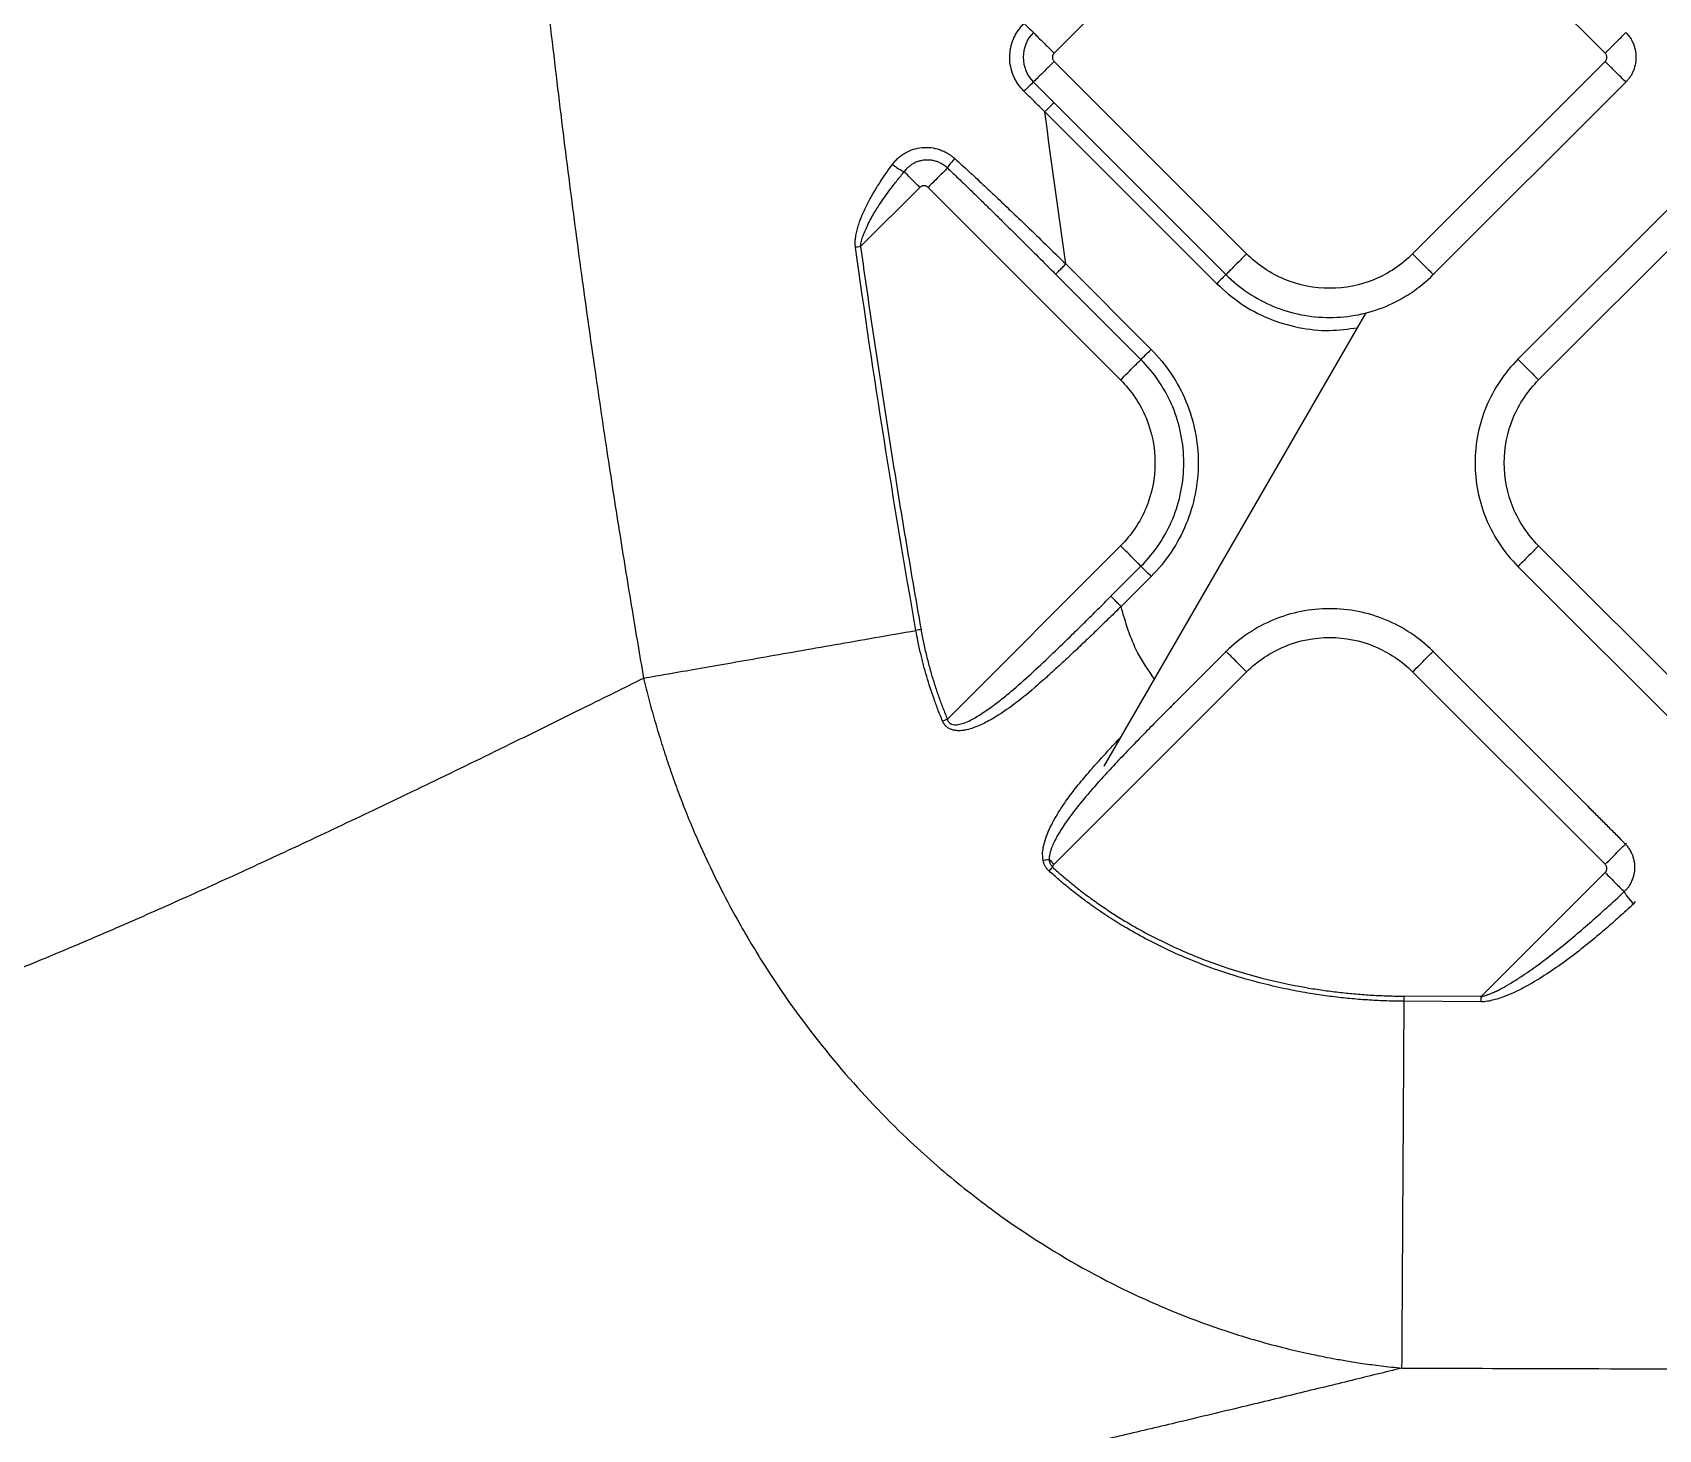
# Model space of a CAD drawing. Extents: x 525 to 609, y 649 to 778.
# Drawn here: x 557.18 to 562.74, y 686.19 to 690.97 of the extents above; entities that cross this region are included whole.
import ezdxf

# ---------------------------------------------------------------- set-up
doc = ezdxf.new("R2010")
doc.units = 0
doc.header["$MEASUREMENT"] = 0
doc.layers.add('1', color=4, linetype='Continuous')

# ---------------------------------------------------------------- blocks, each defined once
blk = doc.blocks.new('JETSETTER')
at = {"layer": '1', "color": 3, "linetype": 'Continuous', "lineweight": 25}
for p, q in [((35.545, 21.7747), (36.2038, 22.4336)), ((36.772, 22.4336), (37.4308, 21.7747)), ((36.2038, 21.0876), (35.545, 21.7465)), ((37.4308, 21.7465), (36.772, 21.0876)), ((35.5447, 21.6054), (35.4743, 21.6758)), ((36.8427, 21.0169), (37.5015, 21.6758)), ((35.5447, 21.6054), (36.1331, 21.0169)), ((35.5134, 21.5741), (36.1018, 20.9856)), ((37.7913, 21.386), (37.1325, 20.7271)), ((34.8828, 21.1125), (35.0855, 21.3152)), ((35.1138, 21.3152), (35.7726, 20.6564)), ((37.2032, 20.6564), (37.862, 21.3153)), ((35.8772, 20.761), (35.5851, 21.0531)), ((35.8423, 20.7261), (35.5502, 21.0183)), ((35.7166, 19.3339), (36.6127, 20.886)), ((35.1798, 19.4954), (35.7726, 20.0883)), ((37.862, 19.4295), (37.2032, 20.0883)), ((35.7394, 19.9156), (35.8423, 20.0185)), ((35.7743, 19.8808), (35.8772, 19.9837)), ((37.1325, 20.0176), (37.7913, 19.3588)), ((36.1341, 19.7268), (35.9555, 19.5482)), ((36.1319, 19.729), (36.1341, 19.7268)), ((36.8439, 19.729), (36.8417, 19.7268)), ((37.3736, 19.1949), (36.8417, 19.7268)), ((36.2038, 19.6571), (35.545, 18.9982)), ((36.7719, 19.6571), (37.4308, 18.9982)), ((35.9555, 19.5482), (35.9533, 19.5504)), ((37.3758, 19.1971), (37.3736, 19.1949)), ((37.5001, 19.0676), (37.5037, 19.0703)), ((37.0061, 18.5453), (37.4308, 18.97)), ((37.534, 18.8705), (37.5286, 18.863)), ((37.006, 18.5277), (36.743, 18.5293)), ((37.0061, 18.5453), (36.7431, 18.5469))]:
    blk.add_line(p, q, dxfattribs=at)
for points, knots in [([(34.038, 32.3898), (34.0317, 32.3488), (34.019, 32.267), (34.0005, 32.1443), (33.9823, 32.0215), (33.9645, 31.8988), (33.9471, 31.776), (33.9301, 31.6533), (33.9135, 31.5305), (33.8973, 31.4078), (33.8815, 31.285), (33.866, 31.1623), (33.851, 31.0395), (33.8363, 30.9168), (33.7985, 30.5911), (33.7379, 30.0165), (33.6742, 29.2661), (33.6203, 28.4429), (33.5826, 27.6035), (33.5648, 26.7577), (33.5645, 25.9821), (33.5778, 25.233), (33.6017, 24.6092), (33.6279, 24.1118), (33.65, 23.7498), (33.6809, 23.317), (33.7182, 22.8695), (33.7592, 22.4371), (33.7999, 22.0498), (33.8422, 21.6817), (33.8854, 21.3327), (33.9291, 21.003), (33.9728, 20.6924), (34.016, 20.401), (34.0583, 20.1288), (34.0993, 19.8757), (34.1268, 19.7135), (34.14, 19.6355)], [0, 0, 0, 0, 0.009695, 0.019385, 0.029071, 0.038752, 0.048429, 0.058102, 0.06777, 0.077435, 0.087096, 0.096752, 0.106405, 0.116055, 0.1257, 0.183178, 0.251347, 0.302045, 0.37635, 0.448086, 0.50012, 0.557965, 0.623518, 0.646286, 0.674595, 0.708455, 0.747878, 0.779754, 0.810154, 0.839077, 0.866522, 0.892486, 0.916966, 0.939961, 0.961467, 0.981481, 1, 1, 1, 1]), ([(35.4419, 21.6445), (35.4401, 21.6464), (35.4363, 21.6502), (35.431, 21.6563), (35.426, 21.6627), (35.4197, 21.6715), (35.4127, 21.683), (35.4034, 21.7024), (35.3954, 21.7283), (35.3923, 21.7606), (35.3955, 21.7929), (35.4036, 21.8188), (35.413, 21.8383), (35.4214, 21.8521), (35.4311, 21.865), (35.4386, 21.8728), (35.4424, 21.8767)], [0, 0, 0, 0, 0.0311752, 0.0623792, 0.0936877, 0.1251762, 0.1876896, 0.2499812, 0.3750181, 0.4995566, 0.6245145, 0.7494185, 0.8124346, 0.874794, 0.9371121, 1, 1, 1, 1]), ([(35.4424, 21.8767), (35.4485, 21.8706), (35.4552, 21.864), (35.4667, 21.8528), (35.4714, 21.8482), (35.4743, 21.8454)], [0, 0, 0, 0, 0.5, 0.5, 1, 1, 1, 1]), ([(35.4743, 21.8454), (35.4745, 21.8453), (35.4764, 21.8433), (35.4837, 21.8361), (35.4889, 21.8308), (35.502, 21.8178), (35.5098, 21.81), (35.5267, 21.793), (35.5359, 21.7839), (35.545, 21.7747)], [0, 0, 0, 0, 0.25, 0.25, 0.5, 0.5, 0.75, 0.75, 1, 1, 1, 1]), ([(37.4308, 21.7747), (37.44, 21.7839), (37.4491, 21.793), (37.4661, 21.81), (37.4738, 21.8178), (37.4869, 21.8308), (37.4922, 21.8361), (37.4994, 21.8433), (37.5014, 21.8453), (37.5015, 21.8454)], [0, 0, 0, 0, 0.25, 0.25, 0.5, 0.5, 0.75, 0.75, 1, 1, 1, 1]), ([(37.5015, 21.8454), (37.503, 21.8439), (37.5062, 21.8406), (37.5107, 21.8352), (37.5152, 21.8291), (37.5196, 21.8223), (37.5237, 21.8147), (37.5299, 21.8011), (37.535, 21.783), (37.5368, 21.7606), (37.535, 21.7382), (37.5295, 21.7187), (37.5219, 21.7028), (37.5154, 21.6922), (37.5087, 21.6833), (37.5038, 21.6782), (37.5015, 21.6758)], [0, 0, 0, 0, 0.034707, 0.072248, 0.112595, 0.155737, 0.201682, 0.250449, 0.393045, 0.50003, 0.606972, 0.74961, 0.821643, 0.887377, 0.946846, 1, 1, 1, 1]), ([(35.545, 21.7747), (35.5444, 21.7741), (35.5432, 21.7728), (35.5418, 21.7706), (35.5404, 21.7679), (35.5394, 21.7645), (35.539, 21.7606), (35.5394, 21.7567), (35.5406, 21.7529), (35.5424, 21.7494), (35.5441, 21.7474), (35.545, 21.7465)], [0, 0, 0, 0, 0.083478, 0.166388, 0.250171, 0.374789, 0.500105, 0.62472, 0.750039, 0.874841, 1, 1, 1, 1]), ([(37.4308, 21.7465), (37.4314, 21.7471), (37.4326, 21.7484), (37.434, 21.7506), (37.4354, 21.7533), (37.4364, 21.7567), (37.4368, 21.7606), (37.4364, 21.7645), (37.4353, 21.7683), (37.4334, 21.7718), (37.4317, 21.7738), (37.4308, 21.7747)], [0, 0, 0, 0, 0.083478, 0.166388, 0.250171, 0.374789, 0.500105, 0.62472, 0.750039, 0.874841, 1, 1, 1, 1]), ([(35.545, 21.7465), (35.5359, 21.7373), (35.5267, 21.7282), (35.5098, 21.7112), (35.502, 21.7034), (35.4889, 21.6904), (35.4837, 21.6851), (35.4764, 21.6779), (35.4745, 21.6759), (35.4743, 21.6758)], [0, 0, 0, 0, 0.25, 0.25, 0.5, 0.5, 0.75, 0.75, 1, 1, 1, 1]), ([(37.5015, 21.6758), (37.5014, 21.6759), (37.4994, 21.6779), (37.4922, 21.6851), (37.4869, 21.6904), (37.4738, 21.7034), (37.4661, 21.7112), (37.4491, 21.7282), (37.44, 21.7373), (37.4308, 21.7465)], [0, 0, 0, 0, 0.25, 0.25, 0.5, 0.5, 0.75, 0.75, 1, 1, 1, 1]), ([(35.4743, 21.6758), (35.4712, 21.6729), (35.4664, 21.6684), (35.4548, 21.6571), (35.4481, 21.6506), (35.4419, 21.6445)], [0, 0, 0, 0, 0.5, 0.5, 1, 1, 1, 1]), ([(35.5134, 21.5741), (35.5014, 21.5858), (35.4775, 21.6092), (35.4538, 21.6328), (35.4419, 21.6445)], [0, 0, 0, 0, 0.501415, 1, 1, 1, 1]), ([(35.5134, 21.5741), (35.5195, 21.5802), (35.526, 21.5868), (35.5373, 21.598), (35.5419, 21.6026), (35.5447, 21.6054)], [0, 0, 0, 0, 0.5, 0.5, 1, 1, 1, 1]), ([(34.9916, 21.394), (34.9931, 21.396), (34.9962, 21.4), (35.0011, 21.4057), (35.0064, 21.4112), (35.0137, 21.4181), (35.0235, 21.4259), (35.0404, 21.4367), (35.0635, 21.4468), (35.0932, 21.4527), (35.1235, 21.4524), (35.1484, 21.4467), (35.1673, 21.4393), (35.1794, 21.433), (35.1894, 21.4266), (35.1977, 21.4206), (35.2028, 21.4161), (35.2054, 21.4139)], [0, 0, 0, 0, 0.031192, 0.062394, 0.093687, 0.125153, 0.187712, 0.250057, 0.375104, 0.499922, 0.624813, 0.749861, 0.812272, 0.874818, 0.916766, 0.958427, 1, 1, 1, 1]), ([(34.8653, 21.11), (34.8651, 21.112), (34.8646, 21.1161), (34.8643, 21.1224), (34.8644, 21.129), (34.8648, 21.1358), (34.8655, 21.1429), (34.8672, 21.1539), (34.8706, 21.1693), (34.8777, 21.194), (34.8895, 21.2252), (34.904, 21.2552), (34.9178, 21.2805), (34.9328, 21.3065), (34.9507, 21.3352), (34.9716, 21.3663), (34.9848, 21.3846), (34.9916, 21.394)], [0, 0, 0, 0, 0.018846, 0.038432, 0.058829, 0.080105, 0.102314, 0.125509, 0.1847, 0.25038, 0.368463, 0.49998, 0.567605, 0.642766, 0.785611, 0.889642, 1, 1, 1, 1]), ([(34.8828, 21.1125), (34.8829, 21.1142), (34.8832, 21.118), (34.8842, 21.1242), (34.8858, 21.1317), (34.8882, 21.1402), (34.892, 21.1512), (34.8978, 21.1659), (34.9068, 21.186), (34.9215, 21.2148), (34.9396, 21.2447), (34.9586, 21.273), (34.973, 21.2933), (34.9893, 21.3152), (35.0084, 21.3397), (35.024, 21.3591), (35.0318, 21.3689)], [0, 0, 0, 0, 0.0170141, 0.0377331, 0.0623287, 0.0934076, 0.1251668, 0.1784998, 0.2501031, 0.3450708, 0.5003463, 0.6004588, 0.6873347, 0.7503215, 0.8743385, 1, 1, 1, 1]), ([(34.9916, 21.3939), (34.998, 21.389), (35.0056, 21.3837), (35.0199, 21.3748), (35.0267, 21.3711), (35.0318, 21.3689)], [0, 0, 0, 0, 0.5, 0.5, 1, 1, 1, 1]), ([(35.1803, 21.3817), (35.1786, 21.3832), (35.1754, 21.3861), (35.1701, 21.3901), (35.1647, 21.3937), (35.1591, 21.397), (35.1533, 21.3999), (35.1473, 21.4024), (35.1412, 21.4045), (35.1349, 21.4063), (35.1285, 21.4076), (35.1221, 21.4085), (35.1156, 21.409), (35.1091, 21.4091), (35.1014, 21.4087), (35.0923, 21.4075), (35.0831, 21.4052), (35.0732, 21.4018), (35.063, 21.397), (35.0525, 21.3901), (35.0439, 21.3828), (35.0371, 21.3758), (35.0335, 21.3711), (35.0318, 21.3689)], [0, 0, 0, 0, 0.0386, 0.077053, 0.115408, 0.153709, 0.191993, 0.230291, 0.268628, 0.307022, 0.345487, 0.384031, 0.422658, 0.461366, 0.500153, 0.561169, 0.624854, 0.669105, 0.749892, 0.826629, 0.893634, 0.951333, 1, 1, 1, 1]), ([(35.0855, 21.3152), (35.0753, 21.3254), (35.0652, 21.3355), (35.0467, 21.354), (35.0384, 21.3623), (35.0318, 21.3689)], [0, 0, 0, 0, 0.5, 0.5, 1, 1, 1, 1]), ([(35.1803, 21.3817), (35.1753, 21.3768), (35.1662, 21.3676), (35.1426, 21.344), (35.1282, 21.3296), (35.1138, 21.3152)], [0, 0, 0, 0, 0.5, 0.5, 1, 1, 1, 1]), ([(35.1803, 21.3817), (35.1816, 21.3845), (35.1848, 21.3891), (35.1938, 21.4006), (35.1996, 21.4075), (35.2054, 21.4139)], [0, 0, 0, 0, 0.5, 0.5, 1, 1, 1, 1]), ([(35.1803, 21.3817), (35.1907, 21.3718), (35.2115, 21.352), (35.2426, 21.3221), (35.2736, 21.292), (35.3045, 21.2619), (35.3354, 21.2316), (35.3653, 21.2022), (35.4063, 21.1617), (35.4544, 21.1139), (35.5063, 21.0621), (35.5369, 21.0315), (35.5502, 21.0183)], [0, 0, 0, 0, 0.083227, 0.166501, 0.249818, 0.333175, 0.416566, 0.499988, 0.575804, 0.749988, 0.891626, 1, 1, 1, 1]), ([(35.2054, 21.4139), (35.2131, 21.4069), (35.2287, 21.3928), (35.2523, 21.3711), (35.2767, 21.3486), (35.3083, 21.3191), (35.3483, 21.2814), (35.3988, 21.2333), (35.4552, 21.1792), (35.5181, 21.1184), (35.562, 21.0756), (35.5851, 21.0531)], [0, 0, 0, 0, 0.0594668, 0.1209532, 0.1844551, 0.2499681, 0.3684692, 0.499969, 0.6491449, 0.8158755, 1, 1, 1, 1]), ([(35.1138, 21.3152), (35.1131, 21.3158), (35.1119, 21.317), (35.1097, 21.3185), (35.1069, 21.3198), (35.1036, 21.3208), (35.0996, 21.3212), (35.0957, 21.3208), (35.092, 21.3197), (35.0884, 21.3179), (35.0865, 21.3161), (35.0855, 21.3152)], [0, 0, 0, 0, 0.083478, 0.166388, 0.250171, 0.374789, 0.500105, 0.62472, 0.750039, 0.874841, 1, 1, 1, 1]), ([(34.8828, 21.1125), (34.8884, 21.0727), (34.8996, 20.9932), (34.9169, 20.874), (34.9346, 20.7548), (34.9527, 20.6356), (34.9711, 20.5164), (34.9899, 20.3973), (35.0091, 20.2782), (35.0286, 20.1591), (35.0486, 20.04), (35.0689, 19.9209), (35.0827, 19.8416), (35.0896, 19.8019)], [0, 0, 0, 0, 0.090766, 0.181558, 0.272377, 0.363224, 0.454099, 0.545004, 0.635939, 0.726905, 0.817904, 0.908935, 1, 1, 1, 1]), ([(35.5502, 21.0183), (35.5508, 21.0189), (35.5521, 21.0202), (35.5562, 21.0242), (35.559, 21.027), (35.5655, 21.0336), (35.5694, 21.0374), (35.5772, 21.0452), (35.5813, 21.0493), (35.5851, 21.0531)], [0, 0, 0, 0, 0.25, 0.25, 0.5, 0.5, 0.75, 0.75, 1, 1, 1, 1]), ([(36.2038, 21.0876), (36.1947, 21.0785), (36.1855, 21.0693), (36.1686, 21.0524), (36.1608, 21.0446), (36.1478, 21.0315), (36.1425, 21.0263), (36.1353, 21.019), (36.1333, 21.0171), (36.1331, 21.0169)], [0, 0, 0, 0, 0.25, 0.25, 0.5, 0.5, 0.75, 0.75, 1, 1, 1, 1]), ([(36.772, 21.0876), (36.7348, 21.0504), (36.6902, 21.0207), (36.5931, 20.9804), (36.5405, 20.97), (36.4353, 20.97), (36.3828, 20.9804), (36.2856, 21.0207), (36.241, 21.0504), (36.2038, 21.0876)], [0, 0, 0, 0, 0.25, 0.25, 0.5, 0.5, 0.75, 0.75, 1, 1, 1, 1]), ([(36.772, 21.0876), (36.7811, 21.0785), (36.7903, 21.0693), (36.8072, 21.0524), (36.815, 21.0446), (36.8281, 21.0315), (36.8333, 21.0263), (36.8406, 21.019), (36.8425, 21.0171), (36.8427, 21.0169)], [0, 0, 0, 0, 0.25, 0.25, 0.5, 0.5, 0.75, 0.75, 1, 1, 1, 1]), ([(36.1331, 21.0169), (36.1302, 21.0139), (36.1256, 21.0094), (36.1146, 20.9984), (36.1083, 20.992), (36.1018, 20.9856)], [0, 0, 0, 0, 0.5, 0.5, 1, 1, 1, 1]), ([(36.1018, 20.9856), (36.1285, 20.9618), (36.182, 20.9142), (36.2778, 20.8641), (36.3806, 20.833), (36.4844, 20.8214), (36.5516, 20.8307), (36.5833, 20.8351)], [0, 0, 0, 0, 0.2042553, 0.4085092, 0.6127646, 0.8170196, 1, 1, 1, 1]), ([(36.1331, 21.0169), (36.1796, 20.9705), (36.2352, 20.9333), (36.3566, 20.883), (36.4222, 20.87), (36.5536, 20.87), (36.6192, 20.883), (36.7406, 20.9333), (36.7962, 20.9705), (36.8427, 21.0169)], [0, 0, 0, 0, 0.25, 0.25, 0.5, 0.5, 0.75, 0.75, 1, 1, 1, 1]), ([(35.8423, 20.7261), (35.8437, 20.7275), (35.8481, 20.7318), (35.8607, 20.7445), (35.8689, 20.7527), (35.8772, 20.761)], [0, 0, 0, 0, 0.5, 0.5, 1, 1, 1, 1]), ([(35.8772, 20.761), (35.9281, 20.7101), (35.9688, 20.6491), (36.0239, 20.5162), (36.0382, 20.4443), (36.0382, 20.3004), (36.0239, 20.2285), (35.9688, 20.0955), (35.9281, 20.0346), (35.8772, 19.9837)], [0, 0, 0, 0, 0.25, 0.25, 0.5, 0.5, 0.75, 0.75, 1, 1, 1, 1]), ([(35.7726, 20.6564), (35.7809, 20.6647), (35.7892, 20.6729), (35.8047, 20.6885), (35.8119, 20.6957), (35.8246, 20.7084), (35.8299, 20.7137), (35.8381, 20.7219), (35.841, 20.7247), (35.8423, 20.7261)], [0, 0, 0, 0, 0.25, 0.25, 0.5, 0.5, 0.75, 0.75, 1, 1, 1, 1]), ([(35.8423, 20.0185), (35.8886, 20.0649), (35.9257, 20.1204), (35.9759, 20.2414), (35.9889, 20.3068), (35.9889, 20.4378), (35.9759, 20.5033), (35.9257, 20.6243), (35.8886, 20.6798), (35.8423, 20.7261)], [0, 0, 0, 0, 0.25, 0.25, 0.5, 0.5, 0.75, 0.75, 1, 1, 1, 1]), ([(37.1325, 20.7271), (37.086, 20.6807), (37.0488, 20.625), (36.9986, 20.5037), (36.9855, 20.438), (36.9855, 20.3067), (36.9986, 20.241), (37.0488, 20.1197), (37.086, 20.064), (37.1325, 20.0176)], [0, 0, 0, 0, 0.25, 0.25, 0.5, 0.5, 0.75, 0.75, 1, 1, 1, 1]), ([(37.2032, 20.6564), (37.194, 20.6656), (37.1849, 20.6747), (37.1679, 20.6917), (37.1601, 20.6995), (37.1471, 20.7125), (37.1418, 20.7178), (37.1346, 20.725), (37.1326, 20.727), (37.1325, 20.7271)], [0, 0, 0, 0, 0.25, 0.25, 0.5, 0.5, 0.75, 0.75, 1, 1, 1, 1]), ([(35.7726, 20.6564), (35.8098, 20.6192), (35.8396, 20.5747), (35.8798, 20.4775), (35.8903, 20.4249), (35.8903, 20.3197), (35.8798, 20.2672), (35.8396, 20.17), (35.8098, 20.1255), (35.7726, 20.0883)], [0, 0, 0, 0, 0.25, 0.25, 0.5, 0.5, 0.75, 0.75, 1, 1, 1, 1]), ([(37.2032, 20.0883), (37.166, 20.1255), (37.1362, 20.17), (37.096, 20.2672), (37.0855, 20.3198), (37.0855, 20.425), (37.096, 20.4775), (37.1362, 20.5747), (37.166, 20.6192), (37.2032, 20.6564)], [0, 0, 0, 0, 0.25, 0.25, 0.5, 0.5, 0.75, 0.75, 1, 1, 1, 1]), ([(35.8423, 20.0185), (35.841, 20.0199), (35.8381, 20.0227), (35.8299, 20.0309), (35.8246, 20.0363), (35.8119, 20.0489), (35.8047, 20.0562), (35.7892, 20.0717), (35.7809, 20.08), (35.7726, 20.0883)], [0, 0, 0, 0, 0.25, 0.25, 0.5, 0.5, 0.75, 0.75, 1, 1, 1, 1]), ([(37.2032, 20.0883), (37.194, 20.0791), (37.1849, 20.07), (37.1679, 20.0531), (37.1601, 20.0453), (37.1471, 20.0322), (37.1418, 20.0269), (37.1346, 20.0197), (37.1326, 20.0178), (37.1325, 20.0176)], [0, 0, 0, 0, 0.25, 0.25, 0.5, 0.5, 0.75, 0.75, 1, 1, 1, 1]), ([(35.8423, 20.0185), (35.8437, 20.0172), (35.8481, 20.0128), (35.8607, 20.0002), (35.8689, 19.992), (35.8772, 19.9837)], [0, 0, 0, 0, 0.5, 0.5, 1, 1, 1, 1]), ([(35.7743, 19.8808), (35.7677, 19.8743), (35.7544, 19.8613), (35.7343, 19.8417), (35.7139, 19.8219), (35.6871, 19.7959), (35.6532, 19.7632), (35.616, 19.7279), (35.5815, 19.6956), (35.5503, 19.667), (35.519, 19.6386), (35.4734, 19.5979), (35.4133, 19.5479), (35.3535, 19.5072), (35.3127, 19.4846), (35.291, 19.4739), (35.2694, 19.4651), (35.2503, 19.4594), (35.2352, 19.4566), (35.2232, 19.4554), (35.2114, 19.4555), (35.2001, 19.4573), (35.1901, 19.4607), (35.1814, 19.4655), (35.1741, 19.4718), (35.1679, 19.4795), (35.165, 19.4855), (35.1636, 19.4886)], [0, 0, 0, 0, 0.035072, 0.070517, 0.106344, 0.142563, 0.212082, 0.285167, 0.337437, 0.392033, 0.446687, 0.498965, 0.626851, 0.74812, 0.781007, 0.810671, 0.843882, 0.873681, 0.889825, 0.905091, 0.921641, 0.936715, 0.950139, 0.962731, 0.974927, 0.987198, 1, 1, 1, 1]), ([(35.1798, 19.4954), (35.1801, 19.4943), (35.1807, 19.492), (35.1821, 19.4888), (35.1838, 19.486), (35.1858, 19.4834), (35.1882, 19.4813), (35.1909, 19.4795), (35.1959, 19.477), (35.2046, 19.4753), (35.2189, 19.4764), (35.2374, 19.4816), (35.2636, 19.4933), (35.2968, 19.5129), (35.3336, 19.5386), (35.3708, 19.5674), (35.4175, 19.6064), (35.4746, 19.6577), (35.5417, 19.7209), (35.6002, 19.7777), (35.6513, 19.828), (35.6951, 19.8714), (35.7245, 19.9008), (35.7394, 19.9156)], [0, 0, 0, 0, 0.004918, 0.009566, 0.014017, 0.018353, 0.022662, 0.027037, 0.031562, 0.045789, 0.063007, 0.091112, 0.125727, 0.182086, 0.250792, 0.310809, 0.375492, 0.500504, 0.623952, 0.750225, 0.831451, 0.914701, 1, 1, 1, 1]), ([(35.7743, 19.8808), (35.7705, 19.8846), (35.7665, 19.8886), (35.7586, 19.8965), (35.7548, 19.9003), (35.7482, 19.9069), (35.7454, 19.9097), (35.7414, 19.9137), (35.7401, 19.915), (35.7394, 19.9156)], [0, 0, 0, 0, 0.25, 0.25, 0.5, 0.5, 0.75, 0.75, 1, 1, 1, 1]), ([(35.889, 19.6325), (35.8682, 19.6621), (35.8151, 19.7376), (35.7897, 19.8267), (35.7743, 19.8808)], [0, 0, 0, 0, 0.39233, 1, 1, 1, 1]), ([(36.8417, 19.7268), (36.7954, 19.7731), (36.7399, 19.8102), (36.6188, 19.8603), (36.5534, 19.8733), (36.4224, 19.8733), (36.3569, 19.8603), (36.2359, 19.8102), (36.1804, 19.7731), (36.1341, 19.7268)], [0, 0, 0, 0, 0.25, 0.25, 0.5, 0.5, 0.75, 0.75, 1, 1, 1, 1]), ([(34.14, 19.6355), (34.1943, 19.645), (34.2553, 19.6557), (34.3901, 19.6793), (34.464, 19.6922), (34.6224, 19.72), (34.7071, 19.7348), (34.8845, 19.7659), (34.9772, 19.7822), (35.0723, 19.7988)], [0, 0, 0, 0, 0.25, 0.25, 0.5, 0.5, 0.75, 0.75, 1, 1, 1, 1]), ([(35.1636, 19.4886), (35.1607, 19.4954), (35.1555, 19.5079), (35.1456, 19.533), (35.1293, 19.5767), (35.1126, 19.6282), (35.0999, 19.6738), (35.0932, 19.6999), (35.0865, 19.7274), (35.0793, 19.7603), (35.0744, 19.7868), (35.0723, 19.7988)], [0, 0, 0, 0, 0.068349, 0.125145, 0.250298, 0.500177, 0.625162, 0.688648, 0.750163, 0.887164, 1, 1, 1, 1]), ([(35.0896, 19.8019), (35.091, 19.7944), (35.0936, 19.7794), (35.0982, 19.757), (35.103, 19.7347), (35.1082, 19.7124), (35.1138, 19.6903), (35.1197, 19.6681), (35.1276, 19.6406), (35.1377, 19.6077), (35.1507, 19.5698), (35.1646, 19.5324), (35.1747, 19.5077), (35.1798, 19.4954)], [0, 0, 0, 0, 0.071321, 0.142648, 0.213999, 0.285391, 0.356845, 0.428378, 0.500009, 0.625416, 0.750483, 0.875311, 1, 1, 1, 1]), ([(36.2038, 19.6571), (36.241, 19.6943), (36.2856, 19.724), (36.3827, 19.7643), (36.4353, 19.7747), (36.5405, 19.7747), (36.593, 19.7643), (36.6902, 19.724), (36.7348, 19.6943), (36.7719, 19.6571)], [0, 0, 0, 0, 0.25, 0.25, 0.5, 0.5, 0.75, 0.75, 1, 1, 1, 1]), ([(36.2038, 19.6571), (36.1955, 19.6653), (36.1873, 19.6736), (36.1717, 19.6891), (36.1645, 19.6964), (36.1519, 19.709), (36.1465, 19.7144), (36.1383, 19.7226), (36.1355, 19.7254), (36.1341, 19.7268)], [0, 0, 0, 0, 0.25, 0.25, 0.5, 0.5, 0.75, 0.75, 1, 1, 1, 1]), ([(36.7719, 19.6571), (36.7802, 19.6653), (36.7885, 19.6736), (36.804, 19.6891), (36.8113, 19.6964), (36.8239, 19.709), (36.8293, 19.7144), (36.8375, 19.7226), (36.8403, 19.7254), (36.8417, 19.7268)], [0, 0, 0, 0, 0.25, 0.25, 0.5, 0.5, 0.75, 0.75, 1, 1, 1, 1]), ([(30.6, 18.2483), (30.6095, 18.2479), (30.6274, 18.247), (30.6628, 18.246), (30.7029, 18.2462), (30.7484, 18.2481), (30.7867, 18.2513), (30.8195, 18.2552), (30.846, 18.2595), (30.8672, 18.2645), (30.8917, 18.2708), (30.9229, 18.2791), (30.9572, 18.2875), (30.9876, 18.2947), (31.0208, 18.3026), (31.0799, 18.3173), (31.1656, 18.3403), (31.3024, 18.3808), (31.4368, 18.4255), (31.5732, 18.4743), (31.7139, 18.5265), (31.8935, 18.5958), (32.1125, 18.685), (32.3302, 18.7777), (32.5554, 18.8771), (32.7729, 18.9759), (33.0008, 19.0818), (33.2094, 19.1806), (33.4412, 19.292), (33.6777, 19.407), (33.9217, 19.527), (34.0737, 19.6026), (34.14, 19.6355)], [0, 0, 0, 0, 0.007459, 0.013984, 0.027692, 0.039087, 0.050028, 0.058263, 0.065422, 0.07151, 0.075675, 0.085708, 0.097334, 0.103865, 0.110691, 0.124638, 0.152612, 0.181569, 0.238576, 0.265385, 0.296576, 0.357586, 0.417717, 0.483097, 0.543627, 0.610616, 0.669829, 0.739432, 0.790062, 0.869263, 0.942968, 1, 1, 1, 1]), ([(34.14, 19.6355), (34.1402, 19.6347), (34.1406, 19.6332), (34.1413, 19.6302), (34.1426, 19.625), (34.1451, 19.6144), (34.1504, 19.5934), (34.1612, 19.5515), (34.1777, 19.4919), (34.199, 19.4209), (34.2217, 19.3504), (34.2458, 19.2805), (34.267, 19.2233), (34.285, 19.1775), (34.3036, 19.1319), (34.3524, 19.0182), (34.4302, 18.86), (34.5287, 18.6907), (34.6503, 18.5051), (34.8124, 18.2938), (34.9924, 18.1039), (35.1327, 17.976), (35.2249, 17.8986), (35.3168, 17.8273), (35.4789, 17.7111), (35.6901, 17.5848), (35.9149, 17.4813), (36.0568, 17.427), (36.1475, 17.3959), (36.2337, 17.3692), (36.3219, 17.3453), (36.3899, 17.3292), (36.4342, 17.3197), (36.4637, 17.3136), (36.5017, 17.3063), (36.5483, 17.2981), (36.6033, 17.2895), (36.6667, 17.2809), (36.7117, 17.2763), (36.7355, 17.2739)], [0, 0, 0, 0, 0.000605, 0.001209, 0.002419, 0.004837, 0.009671, 0.019331, 0.038625, 0.057885, 0.077116, 0.096323, 0.115508, 0.124591, 0.134676, 0.153825, 0.220933, 0.27174, 0.306492, 0.39434, 0.480242, 0.512952, 0.54526, 0.576371, 0.606108, 0.705737, 0.775314, 0.808881, 0.831257, 0.854882, 0.88392, 0.907454, 0.913435, 0.921872, 0.932745, 0.94603, 0.961695, 0.979701, 1, 1, 1, 1]), ([(35.9555, 19.5482), (35.9471, 19.5397), (35.9302, 19.5229), (35.9051, 19.4976), (35.8802, 19.4725), (35.8556, 19.4475), (35.8312, 19.4225), (35.8072, 19.3977), (35.7833, 19.3729), (35.7599, 19.3481), (35.7367, 19.3233), (35.7005, 19.2839), (35.6549, 19.2324), (35.6118, 19.1788), (35.5845, 19.1408), (35.5689, 19.117), (35.5562, 19.0959), (35.5457, 19.0761), (35.5383, 19.0596), (35.5336, 19.0465), (35.5309, 19.0372), (35.5291, 19.0291), (35.5281, 19.022), (35.5281, 19.0174), (35.528, 19.0152)], [0, 0, 0, 0, 0.051442, 0.102535, 0.153286, 0.203703, 0.253795, 0.303568, 0.353031, 0.402193, 0.451062, 0.499646, 0.633897, 0.749626, 0.79951, 0.838753, 0.874498, 0.907661, 0.937227, 0.95387, 0.968627, 0.979856, 0.990291, 1, 1, 1, 1]), ([(35.5075, 19.0112), (35.5067, 19.0181), (35.5048, 19.0331), (35.5094, 19.0697), (35.5273, 19.1188), (35.5579, 19.1743), (35.592, 19.2248), (35.6286, 19.2719), (35.6743, 19.3257), (35.7234, 19.3807), (35.7596, 19.4188), (35.7749, 19.4349)], [0, 0, 0, 0, 0.040655, 0.087929, 0.21645, 0.349777, 0.462791, 0.574496, 0.69877, 0.872839, 1, 1, 1, 1]), ([(37.5001, 19.0676), (37.4897, 19.0782), (37.4688, 19.0993), (37.4372, 19.1311), (37.4055, 19.163), (37.3842, 19.1842), (37.3736, 19.1949)], [0, 0, 0, 0, 0.248446, 0.497918, 0.748431, 1, 1, 1, 1]), ([(37.4308, 18.9982), (37.4389, 19.0063), (37.447, 19.0144), (37.4622, 19.0297), (37.4694, 19.0369), (37.4819, 19.0494), (37.4873, 19.0548), (37.4956, 19.0631), (37.4986, 19.066), (37.5001, 19.0676)], [0, 0, 0, 0, 0.25, 0.25, 0.5, 0.5, 0.75, 0.75, 1, 1, 1, 1]), ([(37.496, 18.9047), (37.4976, 18.9062), (37.5016, 18.91), (37.5081, 18.9173), (37.5158, 18.9278), (37.5243, 18.9436), (37.5306, 18.9632), (37.5328, 18.9825), (37.5324, 18.9977), (37.5306, 19.0103), (37.5274, 19.0227), (37.5228, 19.0348), (37.5168, 19.0465), (37.5093, 19.0576), (37.5032, 19.0642), (37.5001, 19.0676)], [0, 0, 0, 0, 0.036366, 0.090435, 0.161937, 0.250841, 0.387979, 0.500271, 0.569417, 0.639071, 0.709317, 0.780286, 0.852178, 0.925284, 1, 1, 1, 1]), ([(35.5278, 18.9757), (35.5265, 18.9769), (35.524, 18.9793), (35.5206, 18.9833), (35.5175, 18.9875), (35.5138, 18.9934), (35.5101, 19.0012), (35.5084, 19.0079), (35.5075, 19.0112)], [0, 0, 0, 0, 0.125819, 0.250565, 0.374997, 0.499879, 0.74889, 1, 1, 1, 1]), ([(36.743, 18.5293), (36.7332, 18.5294), (36.7135, 18.5296), (36.6839, 18.5304), (36.6542, 18.5316), (36.6244, 18.5333), (36.5946, 18.5354), (36.5646, 18.5379), (36.5346, 18.5409), (36.5045, 18.5443), (36.4743, 18.5482), (36.4441, 18.5526), (36.3974, 18.5601), (36.3331, 18.5722), (36.2547, 18.5905), (36.1745, 18.6128), (36.0972, 18.6381), (36.018, 18.6682), (35.9423, 18.7012), (35.8669, 18.7384), (35.7999, 18.7756), (35.7385, 18.8132), (35.6872, 18.8477), (35.6406, 18.8816), (35.6004, 18.913), (35.5629, 18.9442), (35.5393, 18.9654), (35.5278, 18.9757)], [0, 0, 0, 0, 0.02226, 0.044611, 0.067053, 0.089583, 0.112202, 0.134908, 0.157702, 0.180584, 0.203553, 0.226609, 0.249755, 0.310745, 0.374737, 0.432209, 0.499284, 0.558882, 0.624182, 0.686289, 0.749387, 0.797684, 0.849359, 0.889557, 0.928111, 0.964947, 1, 1, 1, 1]), ([(35.5397, 18.9887), (35.5387, 18.9901), (35.5367, 18.9927), (35.5342, 18.9969), (35.5321, 19.0009), (35.5306, 19.0046), (35.5296, 19.0076), (35.5287, 19.0111), (35.5283, 19.0135), (35.528, 19.0152)], [0, 0, 0, 0, 0.170525, 0.336762, 0.499919, 0.625021, 0.749958, 0.825108, 1, 1, 1, 1]), ([(35.5397, 18.9887), (35.5458, 18.9831), (35.5582, 18.9719), (35.5771, 18.9555), (35.5963, 18.9394), (35.6158, 18.9235), (35.6355, 18.908), (35.6556, 18.8927), (35.6759, 18.8778), (35.6965, 18.8631), (35.7174, 18.8488), (35.7386, 18.8347), (35.76, 18.8209), (35.7818, 18.8074), (35.8198, 18.7847), (35.8752, 18.7539), (35.9487, 18.7176), (36.024, 18.6848), (36.1254, 18.6462), (36.2561, 18.6064), (36.3806, 18.5802), (36.4708, 18.5663), (36.5248, 18.5595), (36.579, 18.5541), (36.6335, 18.5502), (36.6882, 18.5476), (36.7248, 18.5471), (36.7431, 18.5469)], [0, 0, 0, 0, 0.019079, 0.038174, 0.057287, 0.076426, 0.095595, 0.114799, 0.134043, 0.153332, 0.172671, 0.192065, 0.211519, 0.231037, 0.250626, 0.313004, 0.37584, 0.43822, 0.500746, 0.624187, 0.750233, 0.79164, 0.833095, 0.874629, 0.916271, 0.958052, 1, 1, 1, 1]), ([(37.4308, 18.97), (37.4314, 18.9706), (37.4326, 18.9719), (37.434, 18.9741), (37.4354, 18.9768), (37.4364, 18.9802), (37.4368, 18.9841), (37.4364, 18.988), (37.4352, 18.9918), (37.4334, 18.9953), (37.4317, 18.9973), (37.4308, 18.9982)], [0, 0, 0, 0, 0.0834784, 0.1663875, 0.2501706, 0.374789, 0.5001047, 0.6247202, 0.7500387, 0.8748413, 1, 1, 1, 1]), ([(37.4308, 18.97), (37.4369, 18.9638), (37.4435, 18.9573), (37.4565, 18.9443), (37.4629, 18.9378), (37.4749, 18.9258), (37.4804, 18.9203), (37.4896, 18.9111), (37.4933, 18.9074), (37.496, 18.9047)], [0, 0, 0, 0, 0.25, 0.25, 0.5, 0.5, 0.75, 0.75, 1, 1, 1, 1]), ([(37.5286, 18.863), (37.5202, 18.8553), (37.5039, 18.8403), (37.4796, 18.8184), (37.456, 18.7975), (37.4331, 18.7775), (37.3975, 18.7472), (37.3494, 18.7079), (37.2868, 18.6606), (37.2229, 18.6165), (37.1658, 18.5826), (37.119, 18.559), (37.0874, 18.5457), (37.0615, 18.5369), (37.043, 18.532), (37.0282, 18.5293), (37.0169, 18.5279), (37.0096, 18.5277), (37.006, 18.5277)], [0, 0, 0, 0, 0.053646, 0.105469, 0.155462, 0.203618, 0.24993, 0.378506, 0.499768, 0.624813, 0.74975, 0.81679, 0.874855, 0.91234, 0.946313, 0.965452, 0.983312, 1, 1, 1, 1]), ([(37.0061, 18.5453), (37.0078, 18.5456), (37.0112, 18.5463), (37.0164, 18.5477), (37.0218, 18.5493), (37.0286, 18.5516), (37.0373, 18.5549), (37.049, 18.5599), (37.0624, 18.5662), (37.0825, 18.5765), (37.1095, 18.5921), (37.1511, 18.6185), (37.2041, 18.6557), (37.2634, 18.7013), (37.3221, 18.7495), (37.3789, 18.7983), (37.4371, 18.8502), (37.4761, 18.8863), (37.496, 18.9047)], [0, 0, 0, 0, 0.008363, 0.017096, 0.026212, 0.035721, 0.05234, 0.071532, 0.097664, 0.125072, 0.182162, 0.250122, 0.366848, 0.500113, 0.617429, 0.739823, 0.867335, 1, 1, 1, 1]), ([(37.5286, 18.863), (37.5251, 18.8666), (37.5215, 18.8707), (37.5145, 18.8788), (37.5111, 18.883), (37.505, 18.8908), (37.5024, 18.8944), (37.4983, 18.9004), (37.4969, 18.9029), (37.496, 18.9047)], [0, 0, 0, 0, 0.25, 0.25, 0.5, 0.5, 0.75, 0.75, 1, 1, 1, 1]), ([(36.7355, 17.2739), (36.7356, 17.2892), (36.7357, 17.3093), (36.736, 17.3593), (36.7362, 17.3893), (36.7366, 17.4597), (36.7369, 17.5), (36.7374, 17.5907), (36.7377, 17.641), (36.7384, 17.7509), (36.7387, 17.8105), (36.7395, 17.9377), (36.7399, 18.0052), (36.7407, 18.1466), (36.7412, 18.2204), (36.7421, 18.3722), (36.7425, 18.4502), (36.743, 18.5293)], [0, 0, 0, 0, 0.125, 0.125, 0.25, 0.25, 0.375, 0.375, 0.5, 0.5, 0.625, 0.625, 0.75, 0.75, 0.875, 0.875, 1, 1, 1, 1]), ([(36.7355, 17.2739), (36.6783, 17.2599), (36.5589, 17.2306), (36.3727, 17.1852), (36.1717, 17.1366), (35.9683, 17.088), (35.7672, 17.0405), (35.4443, 16.9653), (35.0884, 16.8852), (34.6985, 16.8023), (34.3908, 16.7402), (34.0678, 16.6793), (33.7854, 16.6314), (33.5593, 16.5973), (33.3896, 16.5741), (33.2222, 16.554), (33.0426, 16.5354), (32.8674, 16.5211), (32.7239, 16.513), (32.6166, 16.5088), (32.5404, 16.5069), (32.4644, 16.5062), (32.4112, 16.5064), (32.3707, 16.5071), (32.3425, 16.5077), (32.3154, 16.5086), (32.2881, 16.5095), (32.2586, 16.5107), (32.2241, 16.5123), (32.1929, 16.5139), (32.1618, 16.5156), (32.1347, 16.5173), (32.1031, 16.5196), (32.0713, 16.5221), (32.0366, 16.5252), (31.9989, 16.5289), (31.9579, 16.5335), (31.9138, 16.539), (31.8684, 16.5455), (31.8374, 16.5505), (31.8222, 16.553)], [0, 0, 0, 0, 0.036068, 0.075251, 0.117534, 0.162891, 0.203618, 0.244318, 0.366449, 0.427516, 0.488591, 0.558647, 0.628508, 0.663041, 0.697137, 0.731706, 0.764045, 0.804695, 0.835772, 0.848376, 0.867309, 0.880036, 0.892015, 0.897628, 0.902892, 0.90782, 0.912676, 0.917983, 0.924256, 0.932014, 0.935564, 0.941925, 0.947458, 0.953483, 0.960014, 0.96709, 0.974764, 0.983016, 0.991706, 1, 1, 1, 1]), ([(36.7355, 17.2739), (36.9193, 17.2734), (37.3195, 17.2722), (37.9684, 17.2701), (38.6025, 17.2678), (39.1891, 17.2656), (39.6992, 17.2635), (40.2145, 17.2614), (40.9423, 17.2583), (41.834, 17.2544), (42.7478, 17.2503), (43.4705, 17.2471), (44.0412, 17.2446), (44.5939, 17.2421), (44.9563, 17.2406), (45.1345, 17.2399)], [0, 0, 0, 0, 0.065672, 0.142939, 0.231812, 0.292141, 0.352484, 0.414008, 0.476216, 0.61244, 0.732511, 0.80261, 0.87056, 0.936357, 1, 1, 1, 1]), ([(45.1345, 17.2397), (44.8022, 17.1439), (44.4699, 17.0472), (43.8052, 16.852), (43.4728, 16.7536), (42.4757, 16.4558), (41.8109, 16.2536), (39.8166, 15.6377), (38.487, 15.2148), (37.1574, 14.7831)], [0, 0, 0, 0, 0.125, 0.125, 0.25, 0.25, 0.5, 0.5, 1, 1, 1, 1])]:
    blk.add_open_spline(points, degree=3, knots=knots, dxfattribs=at)
for points in [[(35.4743, 21.8454), (35.4281, 21.7992), (35.4281, 21.722), (35.4743, 21.6758)], [(35.5851, 21.0531), (35.5599, 21.2268), (35.536, 21.4004), (35.5134, 21.5741)], [(34.8828, 21.1125), (34.8768, 21.1117), (34.8708, 21.1108), (34.8653, 21.11)], [(35.0723, 19.7988), (34.9957, 20.2358), (34.9267, 20.6729), (34.8653, 21.11)], [(35.0896, 19.8019), (35.0837, 19.8008), (35.0778, 19.7998), (35.0723, 19.7988)], [(35.1636, 19.4886), (35.1687, 19.4908), (35.1743, 19.4931), (35.1798, 19.4954)], [(35.528, 19.0152), (35.5213, 19.0136), (35.5142, 19.0122), (35.5075, 19.0112)], [(35.5397, 18.9887), (35.5356, 18.9843), (35.5315, 18.9798), (35.5278, 18.9757)], [(35.528, 19.0152), (35.5336, 19.0097), (35.5393, 19.0039), (35.545, 18.9982)], [(35.5397, 18.9887), (35.5405, 18.9923), (35.5424, 18.9956), (35.545, 18.9982)], [(36.743, 18.5293), (36.743, 18.5349), (36.7431, 18.5409), (36.7431, 18.5469)], [(37.006, 18.5277), (37.006, 18.5333), (37.0061, 18.5393), (37.0061, 18.5453)]]:
    blk.add_open_spline(points, degree=3, dxfattribs=at)

msp = doc.modelspace()

# ---------------------------------------------------------------- block references
at = {"layer": '1'}
msp.add_blockref('JETSETTER', (525.1273, 669.1243), dxfattribs=at)

doc.saveas('drawing.dxf')
